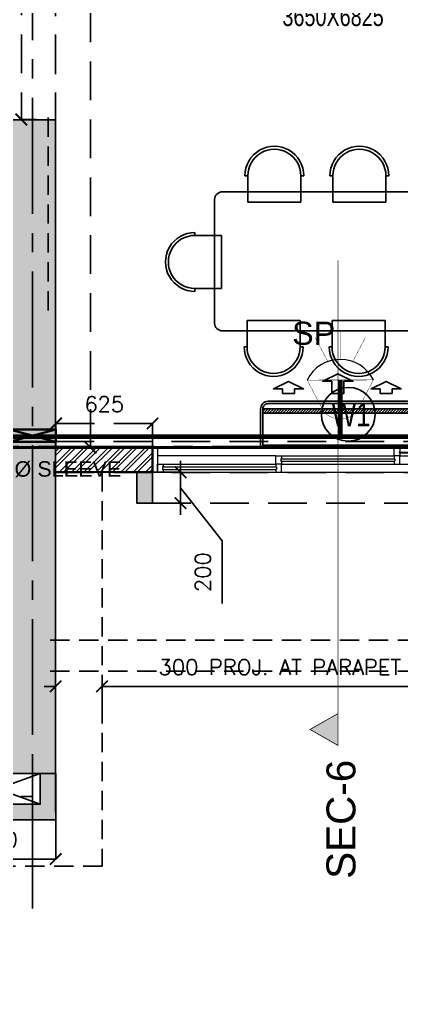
# Model space of a CAD drawing. Header units: millimetres. Extents: x 1135099 to 1230264, y -5736945 to -5695799.
# Drawn here: x 1189999 to 1192466, y -5721204 to -5714802 of the extents above; entities that cross this region are included whole.
import ezdxf
from ezdxf.enums import TextEntityAlignment as Align

# ---------------------------------------------------------------- set-up
doc = ezdxf.new("R2010")
doc.units = ezdxf.units.MM
doc.header["$LTSCALE"] = 1000
doc.header["$MEASUREMENT"] = 0
for name, pattern in [('$0$( Hidden )', [0.375, 0.25, -0.125]), ('$2$AUDIT_D_120904163729-0', [0]), ('$5$HIDDEN', [0.375, 0.25, -0.125]), ('3BHK-A$0$AUDIT_D_120904163729-0', [0]), ('AUDIT_D_120904163729-0', [0]), ('T8(T9 IS SIMILAR) - 1st FLOOR ELEVATION$0$AUDIT_D_120904163729-0', [0]), ('T8(T9 IS SIMILAR) - 1st FLOOR ELEVATION$0$HIDDEN', [0.375, 0.25, -0.125]), ('T8(T9 IS SIMILAR) - DIMENSION & TEXTING$0$( Hidden )', [0.375, 0.25, -0.125]), ('T8(T9 IS SIMILAR) - DIMENSION & TEXTING$0$1', [0]), ('T8(T9 IS SIMILAR) - DIMENSION & TEXTING$0$HIDDEN', [0.375, 0.25, -0.125]), ('T8(T9 IS SIMILAR) - DIMENSION & TEXTING$1$AUDIT_D_120904163729-0', [0]), ('T8(T9 IS SIMILAR) - TYPICAL FLOOR ELEVATION$1$AUDIT_D_120904163729-0', [0]), ('T8(T9 IS SIMILAR) - TYPICAL FLOOR ELEVATION$1$HIDDEN', [0.375, 0.25, -0.125]), ('T8(T9 IS SIMILAR)$0$$0$HIDDEN', [0.375, 0.25, -0.125]), ('T8_PROFILE SECTIONS$0$HIDDEN', [0.375, 0.25, -0.125]), ('T8_PROFILE SECTIONS$0$PHANTOM2', [1.25, 0.625, -0.125, 0.125, -0.125, 0.125, -0.125]), ('T8_REFUGE COLUMNS$0$CENTER2', [1.125, 0.75, -0.125, 0.125, -0.125])]:
    doc.linetypes.add(name, pattern=pattern)
doc.layers.get('0').update_dxf_attribs({"linetype": 'AUDIT_D_120904163729-0'})
for name, color, linetype in [('$0$a-beam 2', 50, 'Continuous'), ('$1$A-DIM', 1, '$2$AUDIT_D_120904163729-0'), ('3BHK-A$0$a-furniture', 8, 'Continuous'), ('3BHK-A$0$A-HATCH -160', 251, '3BHK-A$0$AUDIT_D_120904163729-0'), ('3BHK-A$0$A-INDOOR UNIT', 30, 'Continuous'), ('T8(T9 IS SIMILAR) - 1st FLOOR ELEVATION$0$A-WALL-FEATURES', 110, 'T8(T9 IS SIMILAR) - 1st FLOOR ELEVATION$0$AUDIT_D_120904163729-0'), ('T8(T9 IS SIMILAR) - DIMENSION & TEXTING$0$A-DIMENSIONS', 2, 'T8(T9 IS SIMILAR) - DIMENSION & TEXTING$0$HIDDEN'), ('T8(T9 IS SIMILAR) - DIMENSION & TEXTING$0$A-FIRE FIGHTING', 7, 'T8(T9 IS SIMILAR) - DIMENSION & TEXTING$1$AUDIT_D_120904163729-0'), ('T8(T9 IS SIMILAR) - DIMENSION & TEXTING$1$a-window-no', 125, 'Continuous'), ('T8(T9 IS SIMILAR) - TYPICAL FLOOR ELEVATION$1$A-DIM', 1, 'T8(T9 IS SIMILAR) - TYPICAL FLOOR ELEVATION$1$AUDIT_D_120904163729-0'), ('T8(T9 IS SIMILAR) - TYPICAL FLOOR ELEVATION$1$A-WALL HATCH', 252, 'T8(T9 IS SIMILAR) - TYPICAL FLOOR ELEVATION$1$AUDIT_D_120904163729-0'), ('T8(T9 IS SIMILAR) - TYPICAL FLOOR ELEVATION$1$A-WALL-FEATURES', 6, 'T8(T9 IS SIMILAR) - TYPICAL FLOOR ELEVATION$1$AUDIT_D_120904163729-0'), ('T8(T9 IS SIMILAR)$0$S-BEAM', 20, 'T8(T9 IS SIMILAR)$0$$0$HIDDEN'), ('T8_PROFILE SECTIONS$0$A-PROFILE SECTIONS', 81, 'T8_PROFILE SECTIONS$0$PHANTOM2'), ('T8_REFUGE COLUMNS$0$A-CENTERLINE', 193, 'T8_REFUGE COLUMNS$0$CENTER2'), ('T8_REFUGE COLUMNS$1$A-RCC COLS', 3, 'Continuous'), ('T8_TYPICAL COLUMNS$0$A-RCC COLS', 3, 'Continuous')]:
    doc.layers.add(name, color=color, linetype=linetype)
for name, color, linetype, lineweight in [('3BHK-A$0$A-WALL- 160', 6, 'Continuous', 30), ('3BHK-A$0$Window', 4, 'Continuous', 20), ('T8(T9 IS SIMILAR) - DIMENSION & TEXTING$0$U-IPD-WS-FIRE', 1, 'Continuous', 40), ('T8(T9 IS SIMILAR) - DIMENSION & TEXTING$0$U-IPD-WS-SP', 1, 'Continuous', 5), ('T8(T9 IS SIMILAR) - DIMENSION & TEXTING$0$U-IPD-WS-TEXT', 7, 'Continuous', 0), ('T8(T9 IS SIMILAR) - DIMENSION & TEXTING$1$a-TEXT -R SIZE', 4, 'Continuous', 0), ('T8(T9 IS SIMILAR)$0$D&W', 8, 'Continuous', 25)]:
    doc.layers.add(name, color=color, linetype=linetype, lineweight=lineweight)
doc.layers.add('A-RERA CARPET AREA', color=30, linetype='Continuous', plot=False)
doc.layers.add('T8(T9 IS SIMILAR) - DIMENSION & TEXTING$0$U-IPD-SP-SLEV-80', color=7, linetype='T8(T9 IS SIMILAR) - DIMENSION & TEXTING$0$1', lineweight=40, true_color=0x10d54b)
doc.layers.add('T8_REFUGE COLUMNS$1$COL-HATCH', color=7, linetype='Continuous', lineweight=25, true_color=0xa3a3a3)
doc.styles.add('$6$Romans 1', font='romans.shx', dxfattribs={"height": 100})
doc.styles.add('T8(T9 IS SIMILAR) - DIMENSION & TEXTING$0$arial', font='sanss___.ttf')
doc.styles.add('T8(T9 IS SIMILAR) - DIMENSION & TEXTING$0$Romans 1', font='romans.shx', dxfattribs={"height": 100})
doc.styles.add('T8(T9 IS SIMILAR) - DIMENSION & TEXTING$1$ARIAL ARROW', font='swisscl.ttf')
doc.styles.add('T8(T9 IS SIMILAR) - DIMENSION & TEXTING$1$LODHA STANDERD', font='sanss___.ttf')
doc.styles.add('T8(T9 IS SIMILAR) - TYPICAL FLOOR ELEVATION$1$Romans 1', font='romans.shx', dxfattribs={"height": 100})
doc.styles.add('T8_PROFILE SECTIONS$0$arial', font='sanss___.ttf')
doc.dimstyles.new('$2$ALPINE S', dxfattribs={"dimscale": 0, "dimtxt": 100, "dimasz": 75, "dimexe": 0, "dimexo": 0, "dimgap": 75, "dimtad": 1, "dimdec": 0, "dimzin": 0, "dimdsep": 46, "dimtxsty": '$6$Romans 1', "dimblk": '$6$_ArchTick', "dimcen": 0.09, "dimclrd": 256, "dimclre": 256, "dimclrt": 7, "dimadec": 0, "dimazin": 0, "dimtfac": 1, "dimtdec": 0, "dimtofl": 0, "dimtmove": 1, "dimatfit": 0, "dimldrblk": '$2$_Open90', "dimfxl": 1, "dimtolj": 1, "dimtzin": 0, "dimarcsym": 0})
doc.dimstyles.new('T8(T9 IS SIMILAR) - DIMENSION & TEXTING$0$ALPINE S', dxfattribs={"dimscale": 0, "dimtxt": 100, "dimasz": 75, "dimexe": 0, "dimexo": 0, "dimgap": 75, "dimtad": 1, "dimdec": 0, "dimzin": 0, "dimdsep": 46, "dimtxsty": 'T8(T9 IS SIMILAR) - DIMENSION & TEXTING$0$Romans 1', "dimblk": 'T8(T9 IS SIMILAR) - DIMENSION & TEXTING$0$_ArchTick', "dimcen": 0.09, "dimclrd": 256, "dimclre": 256, "dimclrt": 7, "dimadec": 0, "dimazin": 0, "dimtfac": 1, "dimtdec": 0, "dimtofl": 0, "dimtmove": 1, "dimatfit": 0, "dimldrblk": 'T8(T9 IS SIMILAR) - DIMENSION & TEXTING$0$_Open90', "dimfxl": 1, "dimtolj": 1, "dimtzin": 0, "dimarcsym": 0})
doc.dimstyles.new('T8(T9 IS SIMILAR) - TYPICAL FLOOR ELEVATION$1$ALPINE S', dxfattribs={"dimscale": 0, "dimtxt": 100, "dimasz": 75, "dimexe": 0, "dimexo": 0, "dimgap": 75, "dimtad": 1, "dimdec": 0, "dimzin": 0, "dimdsep": 46, "dimtxsty": 'T8(T9 IS SIMILAR) - TYPICAL FLOOR ELEVATION$1$Romans 1', "dimblk": 'T8(T9 IS SIMILAR) - TYPICAL FLOOR ELEVATION$1$_ArchTick', "dimcen": 0.09, "dimclrd": 256, "dimclre": 256, "dimclrt": 7, "dimadec": 0, "dimazin": 0, "dimtfac": 1, "dimtdec": 0, "dimtofl": 0, "dimtmove": 1, "dimatfit": 0, "dimldrblk": 'T8(T9 IS SIMILAR) - TYPICAL FLOOR ELEVATION$1$_Open90', "dimfxl": 1, "dimtolj": 1, "dimtzin": 0, "dimarcsym": 0})

# ---------------------------------------------------------------- blocks, each defined once
blk = doc.blocks.new('$0$A$C76D3746F')
at = {"layer": '$0$a-beam 2', "color": 8, "linetype": '$0$( Hidden )', "ltscale": 0.5}
for p, q in [((-5350, -4849.8), (-5350, -6149.8)), ((-9049.8, -8234.9, -0.1), (-5350, -8234.9)), ((-9049.8, -8434.9, -0.1), (-5350, -8434.9))]:
    blk.add_line(p, q, dxfattribs=at)
blk = doc.blocks.new('T8(T9 IS SIMILAR) - DIMENSION & TEXTING$1$WINDOW TAG')
at = {"layer": 'T8(T9 IS SIMILAR) - DIMENSION & TEXTING$1$a-window-no'}
blk.add_circle((0, 0), 174.1, dxfattribs=at)
at = {"layer": 'T8(T9 IS SIMILAR) - DIMENSION & TEXTING$1$a-window-no', "style": 'T8(T9 IS SIMILAR) - DIMENSION & TEXTING$1$LODHA STANDERD'}
blk.add_attdef('WINDOW', text='', height=150, dxfattribs=at).set_placement((11.3, 2.8), align=Align.MIDDLE_CENTER)
blk = doc.blocks.new('T8(T9 IS SIMILAR) - DIMENSION & TEXTING$0$_ArchTick')
at = {"color": 0, "linetype": 'ByBlock', "const_width": 0.15}
blk.add_lwpolyline([(-0.5, -0.5), (0.5, 0.5)], dxfattribs=at)
blk = doc.blocks.new('*D416')
at = {"layer": 'T8(T9 IS SIMILAR) - DIMENSION & TEXTING$0$A-DIMENSIONS', "linetype": 'T8(T9 IS SIMILAR) - DIMENSION & TEXTING$0$HIDDEN', "lineweight": -2, "transparency": 16777216}
for p, q in [((1190232.8, -5717573.6), (1190232.8, -5717417.3)), ((1190857.7, -5717573.6), (1190857.7, -5717417.3))]:
    blk.add_line(p, q, dxfattribs=at)
at = {"layer": 'T8(T9 IS SIMILAR) - DIMENSION & TEXTING$0$A-DIMENSIONS', "lineweight": -2, "transparency": 16777216}
blk.add_line((1190857.7, -5717417.3), (1190232.8, -5717417.3), dxfattribs=at)
at = {"layer": 'T8(T9 IS SIMILAR) - DIMENSION & TEXTING$0$A-DIMENSIONS', "linetype": 'ByBlock', "lineweight": -2, "transparency": 16777216, "xscale": 75, "yscale": 75, "zscale": 75, "rotation": 180}
blk.add_blockref('T8(T9 IS SIMILAR) - DIMENSION & TEXTING$0$_ArchTick', (1190232.8, -5717417.3), dxfattribs=at)
at = {"layer": 'T8(T9 IS SIMILAR) - DIMENSION & TEXTING$0$A-DIMENSIONS', "linetype": 'ByBlock', "lineweight": -2, "transparency": 16777216, "xscale": 75, "yscale": 75, "zscale": 75}
blk.add_blockref('T8(T9 IS SIMILAR) - DIMENSION & TEXTING$0$_ArchTick', (1190857.7, -5717417.3), dxfattribs=at)
at = {"layer": 'T8(T9 IS SIMILAR) - DIMENSION & TEXTING$0$A-DIMENSIONS', "color": 7, "linetype": 'ByBlock', "transparency": 16777216, "insert": (1190545.3, -5717292.3), "char_height": 100, "attachment_point": 5, "style": 'T8(T9 IS SIMILAR) - DIMENSION & TEXTING$0$Romans 1'}
blk.add_mtext('\\A1;625', dxfattribs=at)
blk = doc.blocks.new('T8(T9 IS SIMILAR) - DIMENSION & TEXTING$0$_Open90')
at = {"color": 0, "linetype": 'ByBlock', "lineweight": -2}
for p, q in [((0, 0), (-1, 0)), ((-0.5, 0.5), (0, 0)), ((0, 0), (-0.5, -0.5))]:
    blk.add_line(p, q, dxfattribs=at)
blk = doc.blocks.new('*D417')
at = {"layer": 'T8(T9 IS SIMILAR) - DIMENSION & TEXTING$0$A-DIMENSIONS', "linetype": 'T8(T9 IS SIMILAR) - DIMENSION & TEXTING$0$HIDDEN', "lineweight": -2, "transparency": 16777216}
for p, q in [((1190522.1, -5710748.9), (1190456.9, -5710748.9)), ((1190545.3, -5717573.6), (1190456.9, -5717573.6))]:
    blk.add_line(p, q, dxfattribs=at)
at = {"layer": 'T8(T9 IS SIMILAR) - DIMENSION & TEXTING$0$A-DIMENSIONS', "lineweight": -2, "transparency": 16777216}
blk.add_line((1190456.9, -5717573.6), (1190456.9, -5710748.9), dxfattribs=at)
at = {"layer": 'T8(T9 IS SIMILAR) - DIMENSION & TEXTING$0$A-DIMENSIONS', "linetype": 'ByBlock', "lineweight": -2, "transparency": 16777216, "xscale": 75, "yscale": 75, "zscale": 75}
for p, rotation in [((1190456.9, -5710748.9), 90), ((1190456.9, -5717573.6), 270)]:
    blk.add_blockref('T8(T9 IS SIMILAR) - DIMENSION & TEXTING$0$_ArchTick', p, dxfattribs=dict(at, rotation=rotation))
at = {"layer": 'T8(T9 IS SIMILAR) - DIMENSION & TEXTING$0$A-DIMENSIONS', "color": 7, "linetype": 'ByBlock', "transparency": 16777216, "insert": (1190331.9, -5714161.3), "char_height": 100, "attachment_point": 5, "rotation": 90, "style": 'T8(T9 IS SIMILAR) - DIMENSION & TEXTING$0$Romans 1'}
blk.add_mtext('\\A1;6825', dxfattribs=at)
blk = doc.blocks.new('*D395')
at = {"layer": 'T8(T9 IS SIMILAR) - DIMENSION & TEXTING$0$A-DIMENSIONS', "linetype": 'T8(T9 IS SIMILAR) - DIMENSION & TEXTING$0$HIDDEN', "lineweight": -2, "transparency": 16777216}
for p, q in [((1190107.7, -5714148.7), (1190008.9, -5714148.7)), ((1190107.7, -5715448.7), (1190008.9, -5715448.7))]:
    blk.add_line(p, q, dxfattribs=at)
at = {"layer": 'T8(T9 IS SIMILAR) - DIMENSION & TEXTING$0$A-DIMENSIONS', "lineweight": -2, "transparency": 16777216}
blk.add_line((1190008.9, -5714148.7), (1190008.9, -5715448.7), dxfattribs=at)
at = {"layer": 'T8(T9 IS SIMILAR) - DIMENSION & TEXTING$0$A-DIMENSIONS', "linetype": 'ByBlock', "lineweight": -2, "transparency": 16777216, "xscale": 75, "yscale": 75, "zscale": 75}
for p, rotation in [((1190008.9, -5714148.7), 90), ((1190008.9, -5715448.7), 270)]:
    blk.add_blockref('T8(T9 IS SIMILAR) - DIMENSION & TEXTING$0$_ArchTick', p, dxfattribs=dict(at, rotation=rotation))
at = {"layer": 'T8(T9 IS SIMILAR) - DIMENSION & TEXTING$0$A-DIMENSIONS', "color": 7, "linetype": 'ByBlock', "transparency": 16777216, "insert": (1189883.9, -5714798.7), "char_height": 100, "attachment_point": 5, "rotation": 90, "style": 'T8(T9 IS SIMILAR) - DIMENSION & TEXTING$0$Romans 1'}
blk.add_mtext('\\A1;1300', dxfattribs=at)
blk = doc.blocks.new('T8(T9 IS SIMILAR) - DIMENSION & TEXTING$0$SIDE SPRINKLER')
at = {"layer": 'T8(T9 IS SIMILAR) - DIMENSION & TEXTING$0$U-IPD-WS-SP', "const_width": 3, "elevation": 0}
for points in [[(-6847.2, -87791.6), (-7102.7, -87925.5)], [(-6700.4, -87955.9), (-6510.2, -87854.9)], [(-6683.5, -88053.8), (-6456.1, -88053.8)], [(-6700.2, -88152.7), (-6509.9, -88253.3)], [(-6847.2, -88315.9), (-7102.7, -88183.1)]]:
    blk.add_lwpolyline(points, dxfattribs=at)
for points in [[(-6847.2, -87791.6, 0.000405), (-6846.7, -88316.2, 0.623274), (-6846.7, -87792.3, 0.617961)], [(-7102.7, -87925.2, 0.001274), (-7102.7, -88183.1, -0.409371), (-7102.7, -87925.2, -0.617961)]]:
    blk.add_lwpolyline(points, format="xyb", dxfattribs=at)
at = {"layer": 'T8(T9 IS SIMILAR) - DIMENSION & TEXTING$0$U-IPD-WS-SP'}
for centre, start, end in [((-6975.2, -88053.8), 296.03868, 63.96132), ((-6975.2, -88053.8), 0, 63.96132), ((-6975.2, -88054.2), 296.13155, 0.09287)]:
    blk.add_arc(centre, 291.8, start, end, dxfattribs=at)
blk = doc.blocks.new('T8(T9 IS SIMILAR) - DIMENSION & TEXTING$0$A$C7A147FD6')
at = {"layer": 'T8(T9 IS SIMILAR) - DIMENSION & TEXTING$0$U-IPD-SP-SLEV-80', "elevation": -0.6}
blk.add_lwpolyline([(-17519.9, -2082.5), (-17219.9, -2082.5), (-17219.9, -2162.5), (-17519.9, -2162.5), (-17519.9, -2082.5), (-17219.9, -2162.5), (-17219.9, -2082.5), (-17519.9, -2162.5)], dxfattribs=at)
at = {"layer": 'T8(T9 IS SIMILAR) - DIMENSION & TEXTING$0$U-IPD-WS-FIRE', "linetype": 'T8(T9 IS SIMILAR) - DIMENSION & TEXTING$0$( Hidden )', "ltscale": 2, "const_width": 30}
for points, elevation in [([(-17826.3, 3709.8), (-17560.7, 3709.8), (-17560.7, -2129), (-13642.6, -2129), (-13642.6, -1588.7), (-13642.6, -1364.4), (-13166.5, -1364.4), (-13166.5, -281.8), (-12020.3, -281.8), (-12020.3, 1112.5), (-6794.4, 1112.5)], -1.3), ([(-15380.2, -1761.6), (-15380.2, -2129)], -0.6)]:
    blk.add_lwpolyline(points, dxfattribs=dict(at, elevation=elevation))
at = {"layer": 'T8(T9 IS SIMILAR) - DIMENSION & TEXTING$0$U-IPD-WS-FIRE', "xscale": 0.8162240268536692, "yscale": 0.8162240268536692, "zscale": 0.8162240268536692, "rotation": 89.99529850150537}
blk.add_blockref('T8(T9 IS SIMILAR) - DIMENSION & TEXTING$0$SIDE SPRINKLER', (-87251.5, 3833, -0.6), dxfattribs=at)
at = {"layer": 'T8(T9 IS SIMILAR) - DIMENSION & TEXTING$0$U-IPD-WS-TEXT', "attachment_point": 1, "rotation": 359.99986, "style": 'T8(T9 IS SIMILAR) - DIMENSION & TEXTING$0$arial'}
for s, width, insert, char_height in [('SP', 0.382, (-15691.9, -1384, -1), 150), ('80MM%%C SLEEVE', 1876.047, (-17875.8, -2287.6, -1.8), 100)]:
    blk.add_mtext_dynamic_manual_height_columns(s, width=width, gutter_width=0.75, heights=[0], dxfattribs=dict(at, insert=insert, char_height=char_height))
blk = doc.blocks.new('T8(T9 IS SIMILAR) - 1st FLOOR ELEVATION')
at = {"layer": 'T8(T9 IS SIMILAR) - 1st FLOOR ELEVATION$0$A-WALL-FEATURES', "color": 4, "linetype": 'T8(T9 IS SIMILAR) - 1st FLOOR ELEVATION$0$HIDDEN', "ltscale": 0.5, "elevation": 0}
blk.add_lwpolyline([(1190532.7, -5717733.5), (1190532.7, -5720283.5), (1186032.7, -5720283.5), (1186032.7, -5719683.5)], dxfattribs=at)
blk = doc.blocks.new('T8_REFUGE COLUMNS')
at = {"layer": 'T8_REFUGE COLUMNS$1$COL-HATCH', "linetype": 'ByBlock'}
h = blk.add_hatch(color=256, dxfattribs=at)
h.dxf.hatch_style = 1
h.paths.add_polyline_path([(1189932.1, -5719684.9), (1190232.1, -5719684.9), (1190232.1, -5715449.9), (1189932.1, -5715449.9)])
at = {"layer": 'T8_REFUGE COLUMNS$0$A-CENTERLINE'}
for p, q in [((1190082.1, -5720558.8), (1190082.1, -5698299.6)), ((1223494.9, -5717567.4), (1182495.9, -5717567.4))]:
    blk.add_line(p, q, dxfattribs=at)
at = {"layer": 'T8_REFUGE COLUMNS$1$A-RCC COLS', "linetype": 'ByBlock'}
blk.add_lwpolyline([(1189932.1, -5719684.9), (1190232.1, -5719684.9), (1190232.1, -5715449.9), (1189932.1, -5715449.9)], close=True, dxfattribs=at)
blk = doc.blocks.new('T8_TYPICAL COLUMNS')
at = {"layer": 'T8_TYPICAL COLUMNS$0$A-RCC COLS', "linetype": 'ByBlock'}
blk.add_blockref('T8_REFUGE COLUMNS', (0, 0), dxfattribs=at)
blk = doc.blocks.new('3BHK-A$0$2400')
at = {"layer": '3BHK-A$0$Window', "color": 1, "lineweight": 13}
for p, q in [((1151176.5, -5692111.9), (1148842.5, -5692111.9)), ((1149607.5, -5692111.9), (1148880, -5692111.9)), ((1149607.5, -5692165.3), (1148880, -5692165.3)), ((1150373.7, -5692165.3), (1149645, -5692165.3)), ((1150411.2, -5692165.3), (1151176.5, -5692165.3)), ((1149607.5, -5692218.6), (1148842.5, -5692218.6)), ((1150373.7, -5692218.6), (1149645, -5692218.6)), ((1151139, -5692218.6), (1150411.2, -5692218.6)), ((1150373.7, -5692271.9), (1148842.5, -5692271.9)), ((1151139, -5692271.9), (1150411.2, -5692271.9))]:
    blk.add_line(p, q, dxfattribs=at)
at = {"layer": '3BHK-A$0$Window', "color": 5, "lineweight": 13}
for p, q in [((1149607.5, -5692142.2), (1148880, -5692142.2)), ((1149607.5, -5692146.7), (1148880, -5692146.7)), ((1150373.7, -5692183.8), (1149645, -5692183.8)), ((1150373.7, -5692200), (1149645, -5692200)), ((1151139, -5692237.2), (1150411.2, -5692237.2)), ((1151139, -5692253.3), (1150411.2, -5692253.3))]:
    blk.add_line(p, q, dxfattribs=at)
at = {"layer": '3BHK-A$0$Window', "color": 4, "lineweight": 13}
for points in [[(1148842.5, -5692111.9), (1148809.5, -5692111.9), (1148809.5, -5692271.9), (1148842.5, -5692271.9)], [(1148880, -5692146.7), (1148880, -5692165.3), (1148842.5, -5692165.3), (1148842.5, -5692111.9), (1148880, -5692111.9), (1148880, -5692142.2), (1148875.5, -5692142.2), (1148875.5, -5692146.7)], [(1149607.5, -5692146.7), (1149607.5, -5692165.3), (1149645, -5692165.3), (1149645, -5692111.9), (1149607.5, -5692111.9), (1149607.5, -5692142.2), (1149612, -5692142.2), (1149612, -5692146.7)], [(1151209.5, -5692111.9), (1151176.5, -5692111.9), (1151176.5, -5692271.9), (1151209.5, -5692271.9)], [(1149645, -5692200), (1149645, -5692218.6), (1149607.5, -5692218.6), (1149607.5, -5692165.3), (1149645, -5692165.3), (1149645, -5692183.8), (1149640.5, -5692183.8), (1149640.5, -5692200)], [(1150373.7, -5692200), (1150373.7, -5692218.6), (1150411.2, -5692218.6), (1150411.2, -5692165.3), (1150373.7, -5692165.3), (1150373.7, -5692183.8), (1150378.2, -5692183.8), (1150378.2, -5692200)], [(1150411.2, -5692253.3), (1150411.2, -5692271.9), (1150373.7, -5692271.9), (1150373.7, -5692218.6), (1150411.2, -5692218.6), (1150411.2, -5692237.2), (1150406.7, -5692237.2), (1150406.7, -5692253.3)], [(1151139, -5692253.3), (1151139, -5692271.9), (1151176.5, -5692271.9), (1151176.5, -5692218.6), (1151139, -5692218.6), (1151139, -5692237.2), (1151143.5, -5692237.2), (1151143.5, -5692253.3)]]:
    blk.add_lwpolyline(points, close=True, dxfattribs=at)
blk = doc.blocks.new('3BHK-A$0$A$C50024E40')
for p, q in [((0, 0), (0, -225)), ((450, 0), (0, 0)), ((450, -225), (450, 0)), ((-25, -225), (0, -225)), ((475, -225), (450, -225))]:
    blk.add_line(p, q)
for major_axis in [(-176.8, 176.8), (-159.1, 159.1)]:
    blk.add_ellipse((225, -225), major_axis=major_axis, ratio=1, start_param=0.785398, end_param=3.926991)
blk = doc.blocks.new('3BHK-A$0$1.5tr')
at = {"layer": '3BHK-A$0$A-INDOOR UNIT'}
h = blk.add_hatch(dxfattribs=at)
h.set_pattern_fill('ANSI31', color=3, scale=100, style=0)
h.paths.add_polyline_path([(222.8, 485), (251, 485), (251, -485), (222.8, -485)])
for points in [[(300, 450), (300, -450, -0.414214), (250, -500), (0, -500), (0, 500), (250, 500, -0.414214)], [(285, 450), (285, -450, -0.414214), (250, -485), (15, -485), (15, 485), (250, 485, -0.414214)]]:
    blk.add_lwpolyline(points, format="xyb", close=True, dxfattribs=at)
at = {"layer": '3BHK-A$0$A-INDOOR UNIT', "color": 3}
blk.add_lwpolyline([(222.8, 485), (251, 485), (251, -485), (222.8, -485)], close=True, dxfattribs=at)
at = {"layer": '3BHK-A$0$A-INDOOR UNIT', "color": 0, "ltscale": 300}
for points in [[(350.5, 273.3), (379.7, 273.3), (379.7, 214.8), (428.5, 312.3), (379.7, 409.8), (379.7, 351.3), (350.5, 351.3)], [(350.5, -39), (429.7, -39), (429.7, -97.5), (478.5, 0), (429.7, 97.5), (429.7, 39), (350.5, 39)], [(350.5, -358.3), (379.7, -358.3), (379.7, -416.8), (428.5, -319.3), (379.7, -221.8), (379.7, -280.3), (350.5, -280.3)]]:
    blk.add_lwpolyline(points, close=True, dxfattribs=at)
blk = doc.blocks.new('3BHK-A')
at = {"layer": '3BHK-A$0$A-HATCH -160', "linetype": 'ByBlock'}
h = blk.add_hatch(dxfattribs=at)
h.set_pattern_fill('ANSI32', color=256, scale=150)
h.set_pattern_definition([(45, (-0.65, 1285.594), (-39.77475644, 39.77475644), []), (45, (25.864, 1285.594), (-39.77475644, 39.77475644), [])])
h.paths.add_polyline_path([(1190857.7, -5717574.7), (1190232.7, -5717574.7), (1190232.7, -5717734.7), (1190857.7, -5717734.7)])
at = {"layer": '3BHK-A$0$a-furniture', "elevation": 0}
blk.add_lwpolyline([(1193021.7, -5716817.7), (1191310.7, -5716817.7, -0.414214), (1191260.7, -5716767.7), (1191260.7, -5715966.8, -0.414214), (1191310.7, -5715916.7), (1193021.7, -5715916.7, -0.414214), (1193071.7, -5715966.7), (1193071.7, -5716767.7, -0.414214)], format="xyb", close=True, dxfattribs=at)
at = {"layer": '3BHK-A$0$A-WALL- 160', "linetype": 'ByBlock'}
for p, q in [((1190857.7, -5717573.4, 0), (1190232.7, -5717573.4, 0)), ((1190857.7, -5717573.4, 0), (1190857.7, -5717733.4, 0)), ((1190857.7, -5717733.4, 0), (1190232.7, -5717733.4, 0))]:
    blk.add_line(p, q, dxfattribs=at)
at = {"layer": '3BHK-A$0$a-furniture', "xscale": 0.7630874951939101, "yscale": 0.7630874951939101, "zscale": 1000, "rotation": 180.0015029646968}
for p in [(1191818.8, -5715984.8, 0), (1192368.8, -5715984.8, 0)]:
    blk.add_blockref('3BHK-A$0$A$C50024E40', p, dxfattribs=at)
at = {"layer": '3BHK-A$0$a-furniture', "extrusion": (0, 0, -1), "zscale": -1000}
for p, xscale, yscale, rotation in [((-1191304.9, -5716542.8, 0), 0.7630874945686295, 0.7630874945686295, 89.99849704383797), ((-1191813.7, -5716749.6, 0), 0.7630874951939101, 0.7630874951939101, 359.9984970353032), ((-1192363.7, -5716749.6, 0), 0.7630874951939101, 0.7630874951939101, 359.9984970353032)]:
    blk.add_blockref('3BHK-A$0$A$C50024E40', p, dxfattribs=dict(at, xscale=xscale, yscale=yscale, rotation=rotation))
at = {"layer": '3BHK-A$0$A-INDOOR UNIT', "xscale": -1, "rotation": 270}
blk.add_blockref('3BHK-A$0$1.5tr', (1192057.7, -5717573.4, 0.1), dxfattribs=at)
at = {"layer": '3BHK-A$0$A-WALL- 160', "linetype": 'ByBlock', "xscale": -1}
blk.add_blockref('3BHK-A$0$2400', (2342067.1, -25461.5, 0), dxfattribs=at)
blk = doc.blocks.new('T8(T9 IS SIMILAR) - TYPICAL FLOOR ELEVATION$1$_ArchTick')
at = {"color": 0, "linetype": 'ByBlock', "const_width": 0.15}
blk.add_lwpolyline([(-0.5, -0.5), (0.5, 0.5)], dxfattribs=at)
blk = doc.blocks.new('*D759')
at = {"layer": 'T8(T9 IS SIMILAR) - TYPICAL FLOOR ELEVATION$1$A-DIM', "linetype": 'T8(T9 IS SIMILAR) - TYPICAL FLOOR ELEVATION$1$HIDDEN', "lineweight": -2, "transparency": 16777216}
for p, q in [((1189482.7, -5719983.5), (1189482.7, -5720238.2)), ((1190232.7, -5719983.5), (1190232.7, -5720238.2))]:
    blk.add_line(p, q, dxfattribs=at)
at = {"layer": 'T8(T9 IS SIMILAR) - TYPICAL FLOOR ELEVATION$1$A-DIM', "lineweight": -2, "transparency": 16777216}
blk.add_line((1189482.7, -5720238.2), (1190232.7, -5720238.2), dxfattribs=at)
at = {"layer": 'T8(T9 IS SIMILAR) - TYPICAL FLOOR ELEVATION$1$A-DIM', "linetype": 'ByBlock', "lineweight": -2, "transparency": 16777216, "xscale": 75, "yscale": 75, "zscale": 75, "rotation": 180}
blk.add_blockref('T8(T9 IS SIMILAR) - TYPICAL FLOOR ELEVATION$1$_ArchTick', (1189482.7, -5720238.2), dxfattribs=at)
at = {"layer": 'T8(T9 IS SIMILAR) - TYPICAL FLOOR ELEVATION$1$A-DIM', "linetype": 'ByBlock', "lineweight": -2, "transparency": 16777216, "xscale": 75, "yscale": 75, "zscale": 75}
blk.add_blockref('T8(T9 IS SIMILAR) - TYPICAL FLOOR ELEVATION$1$_ArchTick', (1190232.7, -5720238.2), dxfattribs=at)
at = {"layer": 'T8(T9 IS SIMILAR) - TYPICAL FLOOR ELEVATION$1$A-DIM', "color": 7, "linetype": 'ByBlock', "transparency": 16777216, "insert": (1189857.7, -5720113.2), "char_height": 100, "attachment_point": 5, "style": 'T8(T9 IS SIMILAR) - TYPICAL FLOOR ELEVATION$1$Romans 1'}
blk.add_mtext('\\A1;750', dxfattribs=at)
blk = doc.blocks.new('T8(T9 IS SIMILAR) - TYPICAL FLOOR ELEVATION$1$_Open90')
at = {"color": 0, "linetype": 'ByBlock', "lineweight": -2}
for p, q in [((0, 0), (-1, 0)), ((-0.5, 0.5), (0, 0)), ((0, 0), (-0.5, -0.5))]:
    blk.add_line(p, q, dxfattribs=at)
blk = doc.blocks.new('*D761')
at = {"layer": 'T8(T9 IS SIMILAR) - TYPICAL FLOOR ELEVATION$1$A-DIM', "lineweight": -2, "transparency": 16777216}
for p, q in [((1191040.3, -5717733.5), (1191040.3, -5717658.5)), ((1191040.3, -5717733.5), (1191040.3, -5717933.5)), ((1191040.3, -5717833.5), (1191309.4, -5718176.9)), ((1191040.3, -5717933.5), (1191040.3, -5718008.5)), ((1191309.4, -5718176.9), (1191309.4, -5718584))]:
    blk.add_line(p, q, dxfattribs=at)
at = {"layer": 'T8(T9 IS SIMILAR) - TYPICAL FLOOR ELEVATION$1$A-DIM', "linetype": 'T8(T9 IS SIMILAR) - TYPICAL FLOOR ELEVATION$1$HIDDEN', "lineweight": -2, "transparency": 16777216}
for p, q in [((1190857.7, -5717733.5), (1191040.3, -5717733.5)), ((1190857.7, -5717933.5), (1191040.3, -5717933.5))]:
    blk.add_line(p, q, dxfattribs=at)
at = {"layer": 'T8(T9 IS SIMILAR) - TYPICAL FLOOR ELEVATION$1$A-DIM', "linetype": 'ByBlock', "lineweight": -2, "transparency": 16777216, "xscale": 75, "yscale": 75, "zscale": 75}
for p, rotation in [((1191040.3, -5717733.5), 270), ((1191040.3, -5717933.5), 90)]:
    blk.add_blockref('T8(T9 IS SIMILAR) - TYPICAL FLOOR ELEVATION$1$_ArchTick', p, dxfattribs=dict(at, rotation=rotation))
at = {"layer": 'T8(T9 IS SIMILAR) - TYPICAL FLOOR ELEVATION$1$A-DIM', "color": 7, "linetype": 'ByBlock', "transparency": 16777216, "insert": (1191184.4, -5718380.5), "char_height": 100, "attachment_point": 5, "rotation": 90, "style": 'T8(T9 IS SIMILAR) - TYPICAL FLOOR ELEVATION$1$Romans 1'}
blk.add_mtext('\\A1;200', dxfattribs=at)
blk = doc.blocks.new('T8_PROFILE SECTIONS$0$MH')
at = {"layer": 'T8_PROFILE SECTIONS$0$A-PROFILE SECTIONS', "linetype": 'T8_PROFILE SECTIONS$0$HIDDEN', "ltscale": 2}
h = blk.add_hatch(color=256, dxfattribs=at)
h.dxf.hatch_style = 1
h.paths.add_polyline_path([(1140339.1, -5697424.8), (1140519.9, -5697528.1), (1140339.1, -5697631.3)])
at = {"layer": 'T8_PROFILE SECTIONS$0$A-PROFILE SECTIONS', "linetype": 'T8_PROFILE SECTIONS$0$HIDDEN', "ltscale": 2, "const_width": 5}
blk.add_lwpolyline([(1140339.1, -5697424.8), (1140339.1, -5697424.8), (1140519.9, -5697528.1), (1140339.1, -5697631.3)], close=True, dxfattribs=at)
blk.add_lwpolyline([(1140339.1, -5697424.8), (1140339.1, -5700565.7)], dxfattribs=at)
blk = doc.blocks.new('PROFILE SECTION LINE T9')
at = {"layer": 'T8_PROFILE SECTIONS$0$A-PROFILE SECTIONS', "linetype": 'ByBlock', "rotation": 180}
blk.add_blockref('T8_PROFILE SECTIONS$0$MH', (1146679.6, -5705311.5, 0), dxfattribs=at)
at = {"layer": 'T8_PROFILE SECTIONS$0$A-PROFILE SECTIONS', "linetype": 'ByBlock', "insert": (6266, -7979.5, 0), "char_height": 187.5, "attachment_point": 3, "rotation": 90, "style": 'T8_PROFILE SECTIONS$0$arial'}
blk.add_mtext_dynamic_manual_height_columns('SEC-6', width=301.334, gutter_width=500, heights=[0], dxfattribs=at)
blk = doc.blocks.new('$6$_ArchTick')
at = {"color": 0, "linetype": 'ByBlock', "const_width": 0.15}
blk.add_lwpolyline([(-0.5, -0.5), (0.5, 0.5)], dxfattribs=at)
blk = doc.blocks.new('*D120')
at = {"layer": '$1$A-DIM', "lineweight": -2, "transparency": 16777216}
for p, q in [((5400, -320.2), (5325, -320.2)), ((5700, -320.2), (8142.9, -320.2))]:
    blk.add_line(p, q, dxfattribs=at)
at = {"layer": '$1$A-DIM', "linetype": '$5$HIDDEN', "lineweight": -2, "transparency": 16777216}
for p, q in [((5400, -561.5), (5400, -320.2)), ((5700, -561.5), (5700, -320.2))]:
    blk.add_line(p, q, dxfattribs=at)
at = {"layer": '$1$A-DIM', "linetype": 'ByBlock', "lineweight": -2, "transparency": 16777216, "xscale": 75, "yscale": 75, "zscale": 75}
blk.add_blockref('$6$_ArchTick', (5400, -320.2), dxfattribs=at)
at = {"layer": '$1$A-DIM', "linetype": 'ByBlock', "lineweight": -2, "transparency": 16777216, "xscale": 75, "yscale": 75, "zscale": 75, "rotation": 180}
blk.add_blockref('$6$_ArchTick', (5700, -320.2), dxfattribs=at)
at = {"layer": '$1$A-DIM', "color": 7, "linetype": 'ByBlock', "transparency": 16777216, "insert": (6996.5, -195.2), "char_height": 100, "attachment_point": 5, "style": '$6$Romans 1'}
blk.add_mtext('\\A1;300 PROJ. AT PARAPET LVL', dxfattribs=at)
blk = doc.blocks.new('$2$_Open90')
at = {"color": 0, "linetype": 'ByBlock', "lineweight": -2}
for p, q in [((0, 0), (-1, 0)), ((-0.5, 0.5), (0, 0)), ((0, 0), (-0.5, -0.5))]:
    blk.add_line(p, q, dxfattribs=at)
blk = doc.blocks.new('T8(T9 IS SIMILAR) - DIMENSION & TEXTING')
at = {"layer": 'T8(T9 IS SIMILAR) - DIMENSION & TEXTING$0$A-FIRE FIGHTING', "linetype": 'ByBlock'}
blk.add_blockref('T8(T9 IS SIMILAR) - DIMENSION & TEXTING$0$A$C7A147FD6', (1207452.3, -5715374), dxfattribs=at)
at = {"layer": 'T8(T9 IS SIMILAR) - DIMENSION & TEXTING$1$a-window-no'}
ref = blk.add_blockref('T8(T9 IS SIMILAR) - DIMENSION & TEXTING$1$WINDOW TAG', (1192123.9, -5717357.4, 0.5), dxfattribs=dict(at, rotation=180))
ref.add_attrib('WINDOW', 'W1', dxfattribs={"height": 150, "style": 'T8(T9 IS SIMILAR) - DIMENSION & TEXTING$1$LODHA STANDERD', "width": 0.8}).set_placement((1192141.9, -5717360.2, 0.5), align=Align.MIDDLE_CENTER)
at = {"layer": 'T8(T9 IS SIMILAR) - DIMENSION & TEXTING$1$a-TEXT -R SIZE', "color": 2, "style": 'T8(T9 IS SIMILAR) - DIMENSION & TEXTING$1$ARIAL ARROW'}
blk.add_text('3650X6825', height=125, dxfattribs=at).set_placement((1191697.8, -5714843.1, 0.5))
at = {"layer": 'T8(T9 IS SIMILAR) - DIMENSION & TEXTING$0$A-DIMENSIONS', "linetype": 'ByBlock'}
for base, p1, p2, angle, picture, middle in [((1190456.9, -5710748.9, 0.5), (1190545.3, -5717573.6, 0.5), (1190522.1, -5710748.9, 0.5), 90, '*D417', (1190331.9, -5714161.3, 0.5)), ((1190008.9, -5715448.7, 0.5), (1190107.7, -5714148.7, 0.9), (1190107.7, -5715448.7, 0.5), 90, '*D395', (1189883.9, -5714798.7, 0.5)), ((1190232.8, -5717417.3, 0.5), (1190857.7, -5717573.6, 0.5), (1190232.8, -5717573.6, 0.5), 180, '*D416', (1190545.3, -5717292.3, 0.5))]:
    dim = blk.add_linear_dim(base=base, p1=p1, p2=p2, angle=angle, dimstyle='T8(T9 IS SIMILAR) - DIMENSION & TEXTING$0$ALPINE S', override={"dimscale": 1, "dimfxl": 5, "dimarcsym": 1}, dxfattribs=at)
    dim.commit()
    dim.dimension.update_dxf_attribs({"geometry": picture, "text_midpoint": middle})
blk = doc.blocks.new('T8(T9 IS SIMILAR) - TYPICAL FLOOR ELEVATION')
at = {"layer": 'T8(T9 IS SIMILAR) - TYPICAL FLOOR ELEVATION$1$A-WALL HATCH', "linetype": 'ByBlock'}
h = blk.add_hatch(dxfattribs=at)
h.set_pattern_fill('ZIGZAG', color=256, scale=250)
h.set_pattern_definition([(0, (0, 0), (31.25, 31.25), [31.25, -31.25]), (90, (31.25, 0), (-31.25, 31.25), [31.25, -31.25])])
h.paths.add_polyline_path([(1186332.7, -5719983.5), (1186332.7, -5719683.5), (1186432.7, -5719683.5), (1186432.7, -5719883.5), (1186982.7, -5719883.5), (1186982.7, -5719523.5), (1187082.7, -5719523.5), (1187082.7, -5719983.5)])
h.paths.add_polyline_path([(1190232.7, -5719983.5), (1190232.7, -5719683.5), (1190132.7, -5719683.5), (1190132.7, -5719883.5), (1189582.7, -5719883.5), (1189582.7, -5719523.5), (1189482.7, -5719523.5), (1189482.7, -5719983.5)])
h.paths.add_polyline_path([(1190857.7, -5717933.5), (1190857.7, -5717733.5), (1190757.7, -5717733.5), (1190757.7, -5717933.5)])
h.paths.add_polyline_path([(1193357.7, -5717733.5), (1193357.7, -5717933.5), (1193257.7, -5717933.5), (1193257.7, -5717733.5)])
h.paths.add_polyline_path([(1196632.8, -5709938.8), (1196632.8, -5709738.8), (1196532.8, -5709738.8), (1196532.8, -5709938.8)])
h.paths.add_polyline_path([(1194132, -5709738.8), (1194132, -5709938.8), (1194032, -5709938.8), (1194032, -5709738.8)])
h.paths.add_polyline_path([(1195742.7, -5701889.7), (1196212.8, -5701889.7), (1196212.8, -5702349.7), (1196112.8, -5702349.7), (1196112.8, -5701989.7), (1195742.7, -5701989.7)])
h.paths.add_polyline_path([(1198312.8, -5702349.7), (1198312.8, -5701889.7), (1199132.6, -5701889.7), (1199132.6, -5701989.7), (1198412.8, -5701989.7), (1198412.8, -5702349.7)])
h.paths.add_polyline_path([(1199662.5, -5701090.3), (1199662.5, -5700890.3), (1199762.5, -5700890.3), (1199762.5, -5701090.3)])
h.paths.add_polyline_path([(1201862.6, -5700890.3), (1201862.6, -5701090.3), (1201962.6, -5701090.3), (1201962.6, -5700890.3)])
h.paths.add_polyline_path([(1210681.9, -5700890.3), (1210681.9, -5701090.3), (1210581.9, -5701090.3), (1210581.9, -5700890.3)])
h.paths.add_polyline_path([(1212882, -5701090.3), (1212882, -5700890.3), (1212782, -5700890.3), (1212782, -5701090.3)])
h.paths.add_polyline_path([(1214231.8, -5702349.7), (1214231.8, -5701889.7), (1213412.3, -5701889.7), (1213412.3, -5701989.7), (1214131.8, -5701989.7), (1214131.8, -5702349.7)])
h.paths.add_polyline_path([(1216801.9, -5701889.7), (1216331.8, -5701889.7), (1216331.8, -5702349.7), (1216431.8, -5702349.7), (1216431.8, -5701989.7), (1216801.9, -5701989.7)])
h.paths.add_polyline_path([(1215911.7, -5709938.8), (1215911.7, -5709738.8), (1216011.7, -5709738.8), (1216011.7, -5709938.8)])
h.paths.add_polyline_path([(1218412.5, -5709738.8), (1218412.5, -5709938.8), (1218512.5, -5709938.8), (1218512.5, -5709738.8)])
h.paths.add_polyline_path([(1221686.9, -5717933.5), (1221686.9, -5717733.5), (1221786.9, -5717733.5), (1221786.9, -5717933.5)])
h.paths.add_polyline_path([(1219186.9, -5717733.5), (1219186.9, -5717933.5), (1219286.9, -5717933.5), (1219286.9, -5717733.5)])
h.paths.add_polyline_path([(1222311.8, -5719983.5), (1222311.8, -5719683.5), (1222411.8, -5719683.5), (1222411.8, -5719883.5), (1222961.8, -5719883.5), (1222961.8, -5719523.5), (1223061.8, -5719523.5), (1223061.8, -5719983.5)])
h.paths.add_polyline_path([(1226211.8, -5719983.5), (1226211.8, -5719683.5), (1226111.8, -5719683.5), (1226111.8, -5719883.5), (1225561.8, -5719883.5), (1225561.8, -5719523.5), (1225461.8, -5719523.5), (1225461.8, -5719983.5)])
h.paths.add_polyline_path([(1217001.9, -5727584.6), (1216901.9, -5727584.6), (1216901.9, -5727784.6), (1216356.8, -5727784.6), (1216356.8, -5727424.6), (1216256.8, -5727424.6), (1216256.8, -5727884.6), (1217001.9, -5727884.6)])
h.paths.add_polyline_path([(1214156.8, -5727424.6), (1214056.8, -5727424.6), (1214056.8, -5727784.6), (1213412.3, -5727784.6), (1213412.3, -5727884.6), (1214156.8, -5727884.6)])
h.paths.add_polyline_path([(1210681.9, -5728884), (1210681.9, -5728684), (1210581.9, -5728684), (1210581.9, -5728884)])
h.paths.add_polyline_path([(1212882, -5728684), (1212882, -5728884), (1212782, -5728884), (1212782, -5728684)])
h.paths.add_polyline_path([(1201862.6, -5728884), (1201862.6, -5728684), (1201962.6, -5728684), (1201962.6, -5728884)])
h.paths.add_polyline_path([(1199662.5, -5728684), (1199662.5, -5728884), (1199762.5, -5728884), (1199762.5, -5728684)])
h.paths.add_polyline_path([(1198387.7, -5727424.6), (1198487.7, -5727424.6), (1198487.7, -5727784.6), (1199132.3, -5727784.6), (1199132.3, -5727884.6), (1198387.7, -5727884.6)])
h.paths.add_polyline_path([(1195542.6, -5727584.6), (1195642.6, -5727584.6), (1195642.6, -5727784.6), (1196187.7, -5727784.6), (1196187.7, -5727424.6), (1196287.7, -5727424.6), (1196287.7, -5727884.6), (1195542.6, -5727884.6)])
at = {"layer": 'T8(T9 IS SIMILAR) - TYPICAL FLOOR ELEVATION$1$A-WALL-FEATURES', "color": 8, "linetype": 'T8(T9 IS SIMILAR) - TYPICAL FLOOR ELEVATION$1$HIDDEN'}
blk.add_line((1190857.7, -5717933.5, 0), (1193257.7, -5717933.5, 0), dxfattribs=at)
at = {"layer": 'T8(T9 IS SIMILAR) - TYPICAL FLOOR ELEVATION$1$A-WALL-FEATURES', "color": 8, "linetype": 'ByBlock'}
for p, q in [((1189582.7, -5719683.5, 0), (1190132.7, -5719883.5, 0)), ((1190132.7, -5719683.5, 0), (1189582.7, -5719883.5, 0))]:
    blk.add_line(p, q, dxfattribs=at)
at = {"layer": 'T8(T9 IS SIMILAR) - TYPICAL FLOOR ELEVATION$1$A-WALL-FEATURES', "linetype": 'ByBlock', "elevation": 0}
for points in [[(1190857.7, -5717933.5), (1190857.7, -5717733.5), (1190757.7, -5717733.5), (1190757.7, -5717933.5)], [(1190232.7, -5719983.5), (1190232.7, -5719683.5), (1190132.7, -5719683.5), (1190132.7, -5719883.5), (1189582.7, -5719883.5), (1189582.7, -5719523.5), (1189482.7, -5719523.5), (1189482.7, -5719983.5)]]:
    blk.add_lwpolyline(points, close=True, dxfattribs=at)
at = {"layer": 'T8(T9 IS SIMILAR) - TYPICAL FLOOR ELEVATION$1$A-DIM', "linetype": 'ByBlock'}
dim = blk.add_linear_dim(base=(1191040.3, -5717933.5), p1=(1190857.7, -5717733.5, 0), p2=(1190857.7, -5717933.5, 0), angle=90, dimstyle='T8(T9 IS SIMILAR) - TYPICAL FLOOR ELEVATION$1$ALPINE S', override={"dimscale": 1, "dimfxl": 5, "dimarcsym": 1}, dxfattribs=at)
dim.commit()
dim.dimension.update_dxf_attribs({"geometry": '*D761', "text_midpoint": (1191309.4, -5718251.9), "dimtype": 128})
dim = blk.add_linear_dim(base=(1190232.7, -5720238.2), p1=(1189482.7, -5719983.5, 0), p2=(1190232.7, -5719983.5, 0), dimstyle='T8(T9 IS SIMILAR) - TYPICAL FLOOR ELEVATION$1$ALPINE S', override={"dimscale": 1, "dimfxl": 5, "dimarcsym": 1}, dxfattribs=at)
dim.commit()
dim.dimension.update_dxf_attribs({"geometry": '*D759', "text_midpoint": (1189857.7, -5720113.2)})
blk = doc.blocks.new('T8(T9 IS SIMILAR)')
at = {"layer": 'T8(T9 IS SIMILAR)$0$D&W', "linetype": 'ByBlock'}
blk.add_blockref('3BHK-A', (0, 0), dxfattribs=at)
blk.add_blockref('T8(T9 IS SIMILAR) - TYPICAL FLOOR ELEVATION', (0, 0), dxfattribs=at)
at = {"layer": 'T8(T9 IS SIMILAR)$0$S-BEAM'}
for p, q in [((1190232, -5714148.5, -0.2), (1190232.1, -5715448.3, -0.2)), ((1190232.1, -5714155.1, -0.2), (1190232.1, -5715455.1, -0.2)), ((1190232.1, -5717533.8, -0.2), (1193881.9, -5717533.8, -0.1)), ((1190232.1, -5717733.8, -0.2), (1193881.9, -5717733.8, -0.1)), ((1190082, -5719683.7, -0.3), (1190082, -5719983.7, -0.3)), ((1190232, -5719683.7, -0.3), (1190232, -5719983.7, -0.3)), ((1189632.1, -5719833.7), (1190082, -5719833.7, -0.3)), ((1189482.1, -5719983.7), (1190232, -5719983.7, -0.3))]:
    blk.add_line(p, q, dxfattribs=at)
at = {"layer": 'T8(T9 IS SIMILAR)$0$D&W', "linetype": 'ByBlock'}
blk.add_blockref('T8_TYPICAL COLUMNS', (0, 0), dxfattribs=at)
blk = doc.blocks.new('2ndflproj')
at = {"layer": '$1$A-DIM', "linetype": 'ByBlock'}
dim = blk.add_linear_dim(base=(5700, -320.2), p1=(5400, -561.5), p2=(5700, -561.5, 0.6), text='<> PROJ. AT PARAPET LVL', dimstyle='$2$ALPINE S', override={"dimscale": 1, "dimtmove": 0, "dimfxl": 5, "dimarcsym": 1}, dxfattribs=at)
dim.commit()
dim.dimension.update_dxf_attribs({"geometry": '*D120', "text_midpoint": (6996.5, -195.2)})

msp = doc.modelspace()

# ---------------------------------------------------------------- linework, layer by layer
at = {"layer": 'A-RERA CARPET AREA', "const_width": 20, "elevation": 0.6}
msp.add_lwpolyline([(1185182.8, -5710698.3), (1185182.8, -5717398.5), (1186632.8, -5717398.6), (1186632.7, -5719523.5), (1189932.7, -5719523.5), (1189932.7, -5717573.5), (1194182.6, -5717573.5), (1194182.6, -5718598.6), (1196682.3, -5718598.9), (1196682.2, -5715374), (1199207.4, -5715374), (1199207.4, -5714273.5)], dxfattribs=at)

# ---------------------------------------------------------------- block references
at = {"layer": '$0$a-beam 2', "linetype": 'ByBlock', "xscale": -1}
msp.add_blockref('$0$A$C76D3746F', (1184832.7, -5710585.7, 0.1), dxfattribs=at)
at = {"linetype": 'ByBlock'}
msp.add_blockref('T8(T9 IS SIMILAR) - 1st FLOOR ELEVATION', (0, 0), dxfattribs=at)

# ---------------------------------------------------------------- next in the draw order: block references
msp.add_blockref('T8(T9 IS SIMILAR)', (-1.4, 0.2, -0.6), dxfattribs=at)

# ---------------------------------------------------------------- next in the draw order: block references
at = {"layer": 'T8_PROFILE SECTIONS$0$A-PROFILE SECTIONS', "linetype": 'ByBlock'}
msp.add_blockref('PROFILE SECTION LINE T9', (1185716.8, -5711615.6, -0.7), dxfattribs=at)

# ---------------------------------------------------------------- next in the draw order: block references
at = {"linetype": 'ByBlock'}
msp.add_blockref('T8(T9 IS SIMILAR) - DIMENSION & TEXTING', (0, 0), dxfattribs=at)

# ---------------------------------------------------------------- next in the draw order: block references
msp.add_blockref('2ndflproj', (1184830.7, -5718799.7, -0.6), dxfattribs=at)

doc.saveas('drawing.dxf')
